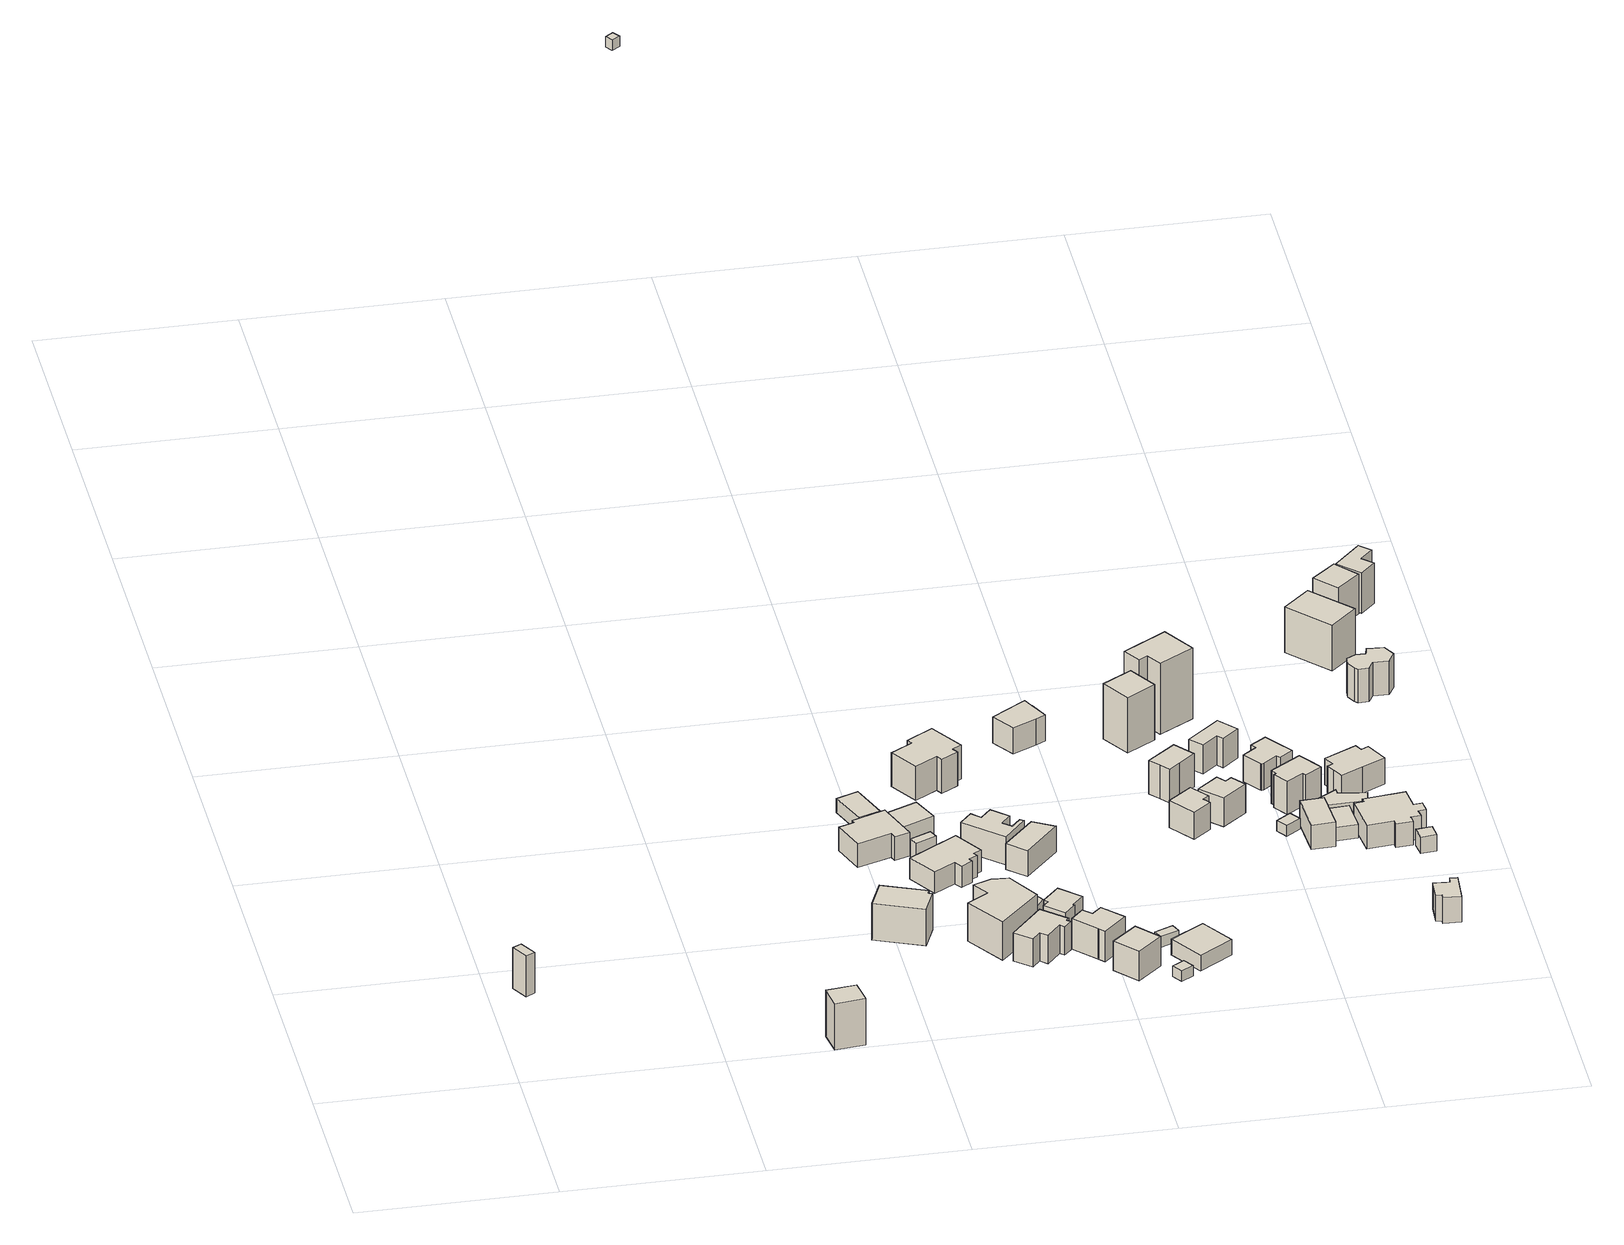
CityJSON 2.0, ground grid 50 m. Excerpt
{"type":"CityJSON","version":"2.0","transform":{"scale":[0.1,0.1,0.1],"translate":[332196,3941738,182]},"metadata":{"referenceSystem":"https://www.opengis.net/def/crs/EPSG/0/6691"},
"CityObjects":{
"building1":{"type":"Building","attributes":{"usage":"411","measuredHeight":11.8,"storeysAboveGround":1,"BuildingIDAttribute.prefecture":"14","BuildingIDAttribute.city":"14151","BuildingDetailAttribute.totalFloorArea":30.56,"BuildingDetailAttribute.buildingFootprintArea":30.56,"BuildingDetailAttribute.buildingStructureType":"601","BuildingDetailAttribute.buildingStructureOrgType":"1","BuildingDetailAttribute.orgUsage":"10","BuildingDetailAttribute.surveyYear":2015,"BuildingLandSlideRiskAttribute.description":"1","BuildingLandSlideRiskAttribute.areaType":"1"},"geometry":[{"type":"Solid","lod":"1","boundaries":[[[[0,1,2,3]],[[2,4,5,3]],[[1,6,4,2]],[[0,7,6,1]],[[3,5,7,0]],[[4,6,7,5]]]]}]},
"building2":{"type":"Building","attributes":{"usage":"411","measuredHeight":14.2,"storeysAboveGround":2,"BuildingIDAttribute.prefecture":"14","BuildingIDAttribute.city":"14151","BuildingDetailAttribute.totalFloorArea":82.59,"BuildingDetailAttribute.buildingFootprintArea":41.3,"BuildingDetailAttribute.buildingStructureType":"601","BuildingDetailAttribute.buildingStructureOrgType":"1","BuildingDetailAttribute.orgUsage":"10","BuildingDetailAttribute.surveyYear":2015,"BuildingLandSlideRiskAttribute.description":"1","BuildingLandSlideRiskAttribute.areaType":"1"},"geometry":[{"type":"Solid","lod":"1","boundaries":[[[[8,9,10,11]],[[10,12,13,11]],[[9,14,12,10]],[[8,15,14,9]],[[11,13,15,8]],[[12,14,15,13]]]]}]},
"building3":{"type":"Building","attributes":{"usage":"411","measuredHeight":12.7,"storeysAboveGround":2,"BuildingIDAttribute.prefecture":"14","BuildingIDAttribute.city":"14151","BuildingDetailAttribute.totalFloorArea":147.66,"BuildingDetailAttribute.buildingFootprintArea":73.83,"BuildingDetailAttribute.buildingStructureType":"601","BuildingDetailAttribute.buildingStructureOrgType":"1","BuildingDetailAttribute.orgUsage":"10","BuildingDetailAttribute.surveyYear":2015,"BuildingLandSlideRiskAttribute.description":"1","BuildingLandSlideRiskAttribute.areaType":"1"},"geometry":[{"type":"Solid","lod":"1","boundaries":[[[[16,17,18,19,20,21]],[[20,22,23,21]],[[19,24,22,20]],[[18,25,24,19]],[[17,26,25,18]],[[16,27,26,17]],[[21,23,27,16]],[[22,24,25,26,27,23]]]]}]},
"building4":{"type":"Building","attributes":{"usage":"411","measuredHeight":9.8,"storeysAboveGround":1,"BuildingIDAttribute.prefecture":"14","BuildingIDAttribute.city":"14151","BuildingDetailAttribute.totalFloorArea":122.61,"BuildingDetailAttribute.buildingFootprintArea":122.61,"BuildingDetailAttribute.buildingStructureType":"601","BuildingDetailAttribute.buildingStructureOrgType":"1","BuildingDetailAttribute.orgUsage":"10","BuildingDetailAttribute.surveyYear":2015,"BuildingLandSlideRiskAttribute.description":"1","BuildingLandSlideRiskAttribute.areaType":"1"},"geometry":[{"type":"Solid","lod":"1","boundaries":[[[[28,29,30,31,32,33,34,35]],[[34,36,37,35]],[[33,38,36,34]],[[32,39,38,33]],[[31,40,39,32]],[[30,41,40,31]],[[29,42,41,30]],[[28,43,42,29]],[[35,37,43,28]],[[36,38,39,40,41,42,43,37]]]]}]},
"building5":{"type":"Building","attributes":{"usage":"411","measuredHeight":5.4,"storeysAboveGround":1,"BuildingIDAttribute.prefecture":"14","BuildingIDAttribute.city":"14151","BuildingDetailAttribute.totalFloorArea":51.11,"BuildingDetailAttribute.buildingFootprintArea":51.11,"BuildingDetailAttribute.buildingStructureType":"601","BuildingDetailAttribute.buildingStructureOrgType":"1","BuildingDetailAttribute.orgUsage":"10","BuildingDetailAttribute.surveyYear":2015,"BuildingLandSlideRiskAttribute.description":"1","BuildingLandSlideRiskAttribute.areaType":"1"},"geometry":[{"type":"Solid","lod":"1","boundaries":[[[[44,45,46,47]],[[46,48,49,47]],[[45,50,48,46]],[[44,51,50,45]],[[47,49,51,44]],[[48,50,51,49]]]]}]},
"building6":{"type":"Building","attributes":{"usage":"411","measuredHeight":5.5,"storeysAboveGround":1,"BuildingIDAttribute.prefecture":"14","BuildingIDAttribute.city":"14151","BuildingDetailAttribute.totalFloorArea":13.29,"BuildingDetailAttribute.buildingFootprintArea":13.29,"BuildingDetailAttribute.buildingStructureType":"601","BuildingDetailAttribute.buildingStructureOrgType":"1","BuildingDetailAttribute.orgUsage":"10","BuildingDetailAttribute.surveyYear":2015,"BuildingLandSlideRiskAttribute.description":"1","BuildingLandSlideRiskAttribute.areaType":"1"},"geometry":[{"type":"Solid","lod":"1","boundaries":[[[[52,53,54,55]],[[54,56,57,55]],[[53,58,56,54]],[[52,59,58,53]],[[55,57,59,52]],[[56,58,59,57]]]]}]},
"building7":{"type":"Building","attributes":{"usage":"411","measuredHeight":6.4,"storeysAboveGround":1,"BuildingIDAttribute.prefecture":"14","BuildingIDAttribute.city":"14151","BuildingDetailAttribute.totalFloorArea":65.29,"BuildingDetailAttribute.buildingFootprintArea":65.29,"BuildingDetailAttribute.buildingStructureType":"610","BuildingDetailAttribute.buildingStructureOrgType":"2","BuildingDetailAttribute.orgUsage":"10","BuildingDetailAttribute.surveyYear":2015,"BuildingLandSlideRiskAttribute.description":"1","BuildingLandSlideRiskAttribute.areaType":"1"},"geometry":[{"type":"Solid","lod":"1","boundaries":[[[[60,61,62,63]],[[62,64,65,63]],[[61,66,64,62]],[[60,67,66,61]],[[63,65,67,60]],[[64,66,67,65]]]]}]},
"building8":{"type":"Building","attributes":{"usage":"411","measuredHeight":7.2,"storeysAboveGround":1,"BuildingIDAttribute.prefecture":"14","BuildingIDAttribute.city":"14151","BuildingDetailAttribute.totalFloorArea":105.73,"BuildingDetailAttribute.buildingFootprintArea":105.73,"BuildingDetailAttribute.buildingStructureType":"601","BuildingDetailAttribute.buildingStructureOrgType":"1","BuildingDetailAttribute.orgUsage":"10","BuildingDetailAttribute.surveyYear":2015,"BuildingLandSlideRiskAttribute.description":"1","BuildingLandSlideRiskAttribute.areaType":"1"},"geometry":[{"type":"Solid","lod":"1","boundaries":[[[[68,69,70,71,72,73,74,75,76,77]],[[76,78,79,77]],[[75,80,78,76]],[[74,81,80,75]],[[73,82,81,74]],[[72,83,82,73]],[[71,84,83,72]],[[70,85,84,71]],[[69,86,85,70]],[[68,87,86,69]],[[77,79,87,68]],[[78,80,81,82,83,84,85,86,87,79]]]]}]},
"building9":{"type":"Building","attributes":{"usage":"413","measuredHeight":13.6,"storeysAboveGround":3,"BuildingIDAttribute.prefecture":"14","BuildingIDAttribute.city":"14151","BuildingDetailAttribute.totalFloorArea":365.56,"BuildingDetailAttribute.buildingFootprintArea":121.85,"BuildingDetailAttribute.buildingStructureType":"601","BuildingDetailAttribute.buildingStructureOrgType":"1","BuildingDetailAttribute.orgUsage":"30","BuildingDetailAttribute.surveyYear":2015,"BuildingLandSlideRiskAttribute.description":"1","BuildingLandSlideRiskAttribute.areaType":"1"},"geometry":[{"type":"Solid","lod":"1","boundaries":[[[[88,89,90,91,92,93,94,95]],[[94,96,97,95]],[[93,98,96,94]],[[92,99,98,93]],[[91,100,99,92]],[[90,101,100,91]],[[89,102,101,90]],[[88,103,102,89]],[[95,97,103,88]],[[96,98,99,100,101,102,103,97]]]]}]},
"building10":{"type":"Building","attributes":{"usage":"411","measuredHeight":9.1,"storeysAboveGround":2,"BuildingIDAttribute.prefecture":"14","BuildingIDAttribute.city":"14151","BuildingDetailAttribute.totalFloorArea":174.83,"BuildingDetailAttribute.buildingFootprintArea":87.42,"BuildingDetailAttribute.buildingStructureType":"601","BuildingDetailAttribute.buildingStructureOrgType":"1","BuildingDetailAttribute.orgUsage":"10","BuildingDetailAttribute.surveyYear":2015,"BuildingLandSlideRiskAttribute.description":"1","BuildingLandSlideRiskAttribute.areaType":"1"},"geometry":[{"type":"Solid","lod":"1","boundaries":[[[[104,105,106,107,108,109,110,111,112,113]],[[112,114,115,113]],[[111,116,114,112]],[[110,117,116,111]],[[109,118,117,110]],[[108,119,118,109]],[[107,120,119,108]],[[106,121,120,107]],[[105,122,121,106]],[[104,123,122,105]],[[113,115,123,104]],[[114,116,117,118,119,120,121,122,123,115]]]]}]},
"building11":{"type":"Building","attributes":{"measuredHeight":8.8,"BuildingIDAttribute.prefecture":"14","BuildingIDAttribute.city":"14151","BuildingDetailAttribute.surveyYear":2015,"BuildingLandSlideRiskAttribute.description":"1","BuildingLandSlideRiskAttribute.areaType":"1"},"geometry":[{"type":"Solid","lod":"1","boundaries":[[[[124,125,126,127]],[[126,128,129,127]],[[125,130,128,126]],[[124,131,130,125]],[[127,129,131,124]],[[128,130,131,129]]]]}]},
"building12":{"type":"Building","attributes":{"usage":"411","measuredHeight":11.3,"storeysAboveGround":2,"BuildingIDAttribute.prefecture":"14","BuildingIDAttribute.city":"14151","BuildingDetailAttribute.totalFloorArea":240.16,"BuildingDetailAttribute.buildingFootprintArea":120.08,"BuildingDetailAttribute.buildingStructureType":"601","BuildingDetailAttribute.buildingStructureOrgType":"1","BuildingDetailAttribute.orgUsage":"10","BuildingDetailAttribute.surveyYear":2015,"BuildingLandSlideRiskAttribute.description":"1","BuildingLandSlideRiskAttribute.areaType":"1"},"geometry":[{"type":"Solid","lod":"1","boundaries":[[[[132,133,134,135,136,137,138,139,140,141,142,143]],[[142,144,145,143]],[[141,146,144,142]],[[140,147,146,141]],[[139,148,147,140]],[[138,149,148,139]],[[137,150,149,138]],[[136,151,150,137]],[[135,152,151,136]],[[134,153,152,135]],[[133,154,153,134]],[[132,155,154,133]],[[143,145,155,132]],[[144,146,147,148,149,150,151,152,153,154,155,145]]]]}]},
"building13":{"type":"Building","attributes":{"usage":"411","measuredHeight":9.9,"storeysAboveGround":1,"BuildingIDAttribute.prefecture":"14","BuildingIDAttribute.city":"14151","BuildingDetailAttribute.totalFloorArea":70.68,"BuildingDetailAttribute.buildingFootprintArea":70.68,"BuildingDetailAttribute.buildingStructureType":"601","BuildingDetailAttribute.buildingStructureOrgType":"1","BuildingDetailAttribute.orgUsage":"10","BuildingDetailAttribute.surveyYear":2015,"BuildingLandSlideRiskAttribute.description":"1","BuildingLandSlideRiskAttribute.areaType":"1"},"geometry":[{"type":"Solid","lod":"1","boundaries":[[[[156,157,158,159,160,161,162,163,164,165]],[[164,166,167,165]],[[163,168,166,164]],[[162,169,168,163]],[[161,170,169,162]],[[160,171,170,161]],[[159,172,171,160]],[[158,173,172,159]],[[157,174,173,158]],[[156,175,174,157]],[[165,167,175,156]],[[166,168,169,170,171,172,173,174,175,167]]]]}]},
"building14":{"type":"Building","attributes":{"usage":"413","measuredHeight":8.4,"storeysAboveGround":2,"BuildingIDAttribute.prefecture":"14","BuildingIDAttribute.city":"14151","BuildingDetailAttribute.totalFloorArea":94.3,"BuildingDetailAttribute.buildingFootprintArea":47.15,"BuildingDetailAttribute.buildingStructureType":"601","BuildingDetailAttribute.buildingStructureOrgType":"1","BuildingDetailAttribute.orgUsage":"30","BuildingDetailAttribute.surveyYear":2015,"BuildingLandSlideRiskAttribute.description":"1","BuildingLandSlideRiskAttribute.areaType":"1"},"geometry":[{"type":"Solid","lod":"1","boundaries":[[[[176,177,178,179,180,181,182,183]],[[182,184,185,183]],[[181,186,184,182]],[[180,187,186,181]],[[179,188,187,180]],[[178,189,188,179]],[[177,190,189,178]],[[176,191,190,177]],[[183,185,191,176]],[[184,186,187,188,189,190,191,185]]]]}]},
"building15":{"type":"Building","attributes":{"usage":"411","measuredHeight":9.5,"storeysAboveGround":2,"BuildingIDAttribute.prefecture":"14","BuildingIDAttribute.city":"14151","BuildingDetailAttribute.totalFloorArea":96.53,"BuildingDetailAttribute.buildingFootprintArea":48.27,"BuildingDetailAttribute.buildingStructureType":"601","BuildingDetailAttribute.buildingStructureOrgType":"1","BuildingDetailAttribute.orgUsage":"10","BuildingDetailAttribute.surveyYear":2015,"BuildingLandSlideRiskAttribute.description":"1","BuildingLandSlideRiskAttribute.areaType":"1"},"geometry":[{"type":"Solid","lod":"1","boundaries":[[[[192,193,194,195,196,197,198,199,200]],[[199,201,202,200]],[[198,203,201,199]],[[197,204,203,198]],[[196,205,204,197]],[[195,206,205,196]],[[194,207,206,195]],[[193,208,207,194]],[[192,209,208,193]],[[200,202,209,192]],[[201,203,204,205,206,207,208,209,202]]]]}]},
"building16":{"type":"Building","attributes":{"usage":"411","measuredHeight":8.2,"storeysAboveGround":1,"BuildingIDAttribute.prefecture":"14","BuildingIDAttribute.city":"14151","BuildingDetailAttribute.totalFloorArea":68.7,"BuildingDetailAttribute.buildingFootprintArea":68.7,"BuildingDetailAttribute.buildingStructureType":"601","BuildingDetailAttribute.buildingStructureOrgType":"1","BuildingDetailAttribute.orgUsage":"10","BuildingDetailAttribute.surveyYear":2015,"BuildingLandSlideRiskAttribute.description":"1","BuildingLandSlideRiskAttribute.areaType":"1"},"geometry":[{"type":"Solid","lod":"1","boundaries":[[[[210,211,212,213]],[[212,214,215,213]],[[211,216,214,212]],[[210,217,216,211]],[[213,215,217,210]],[[214,216,217,215]]]]}]},
"building17":{"type":"Building","attributes":{"usage":"411","measuredHeight":9,"storeysAboveGround":2,"BuildingIDAttribute.prefecture":"14","BuildingIDAttribute.city":"14151","BuildingDetailAttribute.totalFloorArea":108.7,"BuildingDetailAttribute.buildingFootprintArea":54.35,"BuildingDetailAttribute.buildingStructureType":"601","BuildingDetailAttribute.buildingStructureOrgType":"1","BuildingDetailAttribute.orgUsage":"10","BuildingDetailAttribute.surveyYear":2015,"BuildingLandSlideRiskAttribute.description":"1","BuildingLandSlideRiskAttribute.areaType":"1"},"geometry":[{"type":"Solid","lod":"1","boundaries":[[[[218,219,220,221]],[[220,222,223,221]],[[219,224,222,220]],[[218,225,224,219]],[[221,223,225,218]],[[222,224,225,223]]]]}]},
"building18":{"type":"Building","attributes":{"usage":"411","storeysAboveGround":1,"BuildingIDAttribute.prefecture":"14","BuildingIDAttribute.city":"14151","BuildingDetailAttribute.totalFloorArea":16.4,"BuildingDetailAttribute.buildingFootprintArea":16.4,"BuildingDetailAttribute.buildingStructureType":"610","BuildingDetailAttribute.buildingStructureOrgType":"2","BuildingDetailAttribute.orgUsage":"10","BuildingDetailAttribute.surveyYear":2015,"BuildingLandSlideRiskAttribute.description":"1","BuildingLandSlideRiskAttribute.areaType":"1"},"geometry":[{"type":"Solid","lod":"1","boundaries":[[[[226,227,228,229]],[[228,230,231,229]],[[227,232,230,228]],[[226,233,232,227]],[[229,231,233,226]],[[230,232,233,231]]]]}]},
"building19":{"type":"Building","attributes":{"BuildingIDAttribute.prefecture":"14","BuildingIDAttribute.city":"14151","BuildingDetailAttribute.surveyYear":2015,"BuildingLandSlideRiskAttribute.description":"1","BuildingLandSlideRiskAttribute.areaType":"1"},"geometry":[{"type":"Solid","lod":"1","boundaries":[[[[234,235,236,237]],[[236,238,239,237]],[[235,240,238,236]],[[234,241,240,235]],[[237,239,241,234]],[[238,240,241,239]]]]}]},
"building20":{"type":"Building","attributes":{"usage":"411","measuredHeight":8.4,"storeysAboveGround":1,"BuildingIDAttribute.prefecture":"14","BuildingIDAttribute.city":"14151","BuildingDetailAttribute.totalFloorArea":69.09,"BuildingDetailAttribute.buildingFootprintArea":69.09,"BuildingDetailAttribute.buildingStructureType":"601","BuildingDetailAttribute.buildingStructureOrgType":"1","BuildingDetailAttribute.orgUsage":"10","BuildingDetailAttribute.surveyYear":2015,"BuildingLandSlideRiskAttribute.description":"1","BuildingLandSlideRiskAttribute.areaType":"1"},"geometry":[{"type":"Solid","lod":"1","boundaries":[[[[242,243,244,245,246,247,248]],[[247,249,250,248]],[[246,251,249,247]],[[245,252,251,246]],[[244,253,252,245]],[[243,254,253,244]],[[242,255,254,243]],[[248,250,255,242]],[[249,251,252,253,254,255,250]]]]}]},
"building21":{"type":"Building","attributes":{"usage":"403","measuredHeight":5.1,"storeysAboveGround":1,"BuildingIDAttribute.prefecture":"14","BuildingIDAttribute.city":"14151","BuildingDetailAttribute.totalFloorArea":93.55,"BuildingDetailAttribute.buildingFootprintArea":93.55,"BuildingDetailAttribute.buildingStructureType":"601","BuildingDetailAttribute.buildingStructureOrgType":"1","BuildingDetailAttribute.orgUsage":"80","BuildingDetailAttribute.surveyYear":2015,"BuildingLandSlideRiskAttribute.description":"1","BuildingLandSlideRiskAttribute.areaType":"1"},"geometry":[{"type":"Solid","lod":"1","boundaries":[[[[256,257,258,259]],[[258,260,261,259]],[[257,262,260,258]],[[256,263,262,257]],[[259,261,263,256]],[[260,262,263,261]]]]}]},
"building22":{"type":"Building","attributes":{"BuildingIDAttribute.prefecture":"14","BuildingIDAttribute.city":"14151","BuildingDetailAttribute.surveyYear":2015,"BuildingLandSlideRiskAttribute.description":"1","BuildingLandSlideRiskAttribute.areaType":"1"},"geometry":[{"type":"Solid","lod":"1","boundaries":[[[[264,265,266,267]],[[266,268,269,267]],[[265,270,268,266]],[[264,271,270,265]],[[267,269,271,264]],[[268,270,271,269]]]]}]},
"building23":{"type":"Building","attributes":{"usage":"411","measuredHeight":8.5,"storeysAboveGround":2,"BuildingIDAttribute.prefecture":"14","BuildingIDAttribute.city":"14151","BuildingDetailAttribute.totalFloorArea":96.73,"BuildingDetailAttribute.buildingFootprintArea":48.37,"BuildingDetailAttribute.buildingStructureType":"601","BuildingDetailAttribute.buildingStructureOrgType":"1","BuildingDetailAttribute.orgUsage":"10","BuildingDetailAttribute.surveyYear":2015,"BuildingLandSlideRiskAttribute.description":"1","BuildingLandSlideRiskAttribute.areaType":"1"},"geometry":[{"type":"Solid","lod":"1","boundaries":[[[[272,273,274,275,276,277]],[[276,278,279,277]],[[275,280,278,276]],[[274,281,280,275]],[[273,282,281,274]],[[272,283,282,273]],[[277,279,283,272]],[[278,280,281,282,283,279]]]]}]},
"building24":{"type":"Building","attributes":{"usage":"411","measuredHeight":16.9,"storeysAboveGround":2,"BuildingIDAttribute.prefecture":"14","BuildingIDAttribute.city":"14151","BuildingDetailAttribute.totalFloorArea":124.22,"BuildingDetailAttribute.buildingFootprintArea":62.11,"BuildingDetailAttribute.buildingStructureType":"601","BuildingDetailAttribute.buildingStructureOrgType":"1","BuildingDetailAttribute.orgUsage":"10","BuildingDetailAttribute.surveyYear":2015,"BuildingLandSlideRiskAttribute.description":"1","BuildingLandSlideRiskAttribute.areaType":"1"},"geometry":[{"type":"Solid","lod":"1","boundaries":[[[[284,285,286,287]],[[286,288,289,287]],[[285,290,288,286]],[[284,291,290,285]],[[287,289,291,284]],[[288,290,291,289]]]]}]},
"building25":{"type":"Building","attributes":{"usage":"411","measuredHeight":10.1,"storeysAboveGround":2,"BuildingIDAttribute.prefecture":"14","BuildingIDAttribute.city":"14151","BuildingDetailAttribute.totalFloorArea":96.91,"BuildingDetailAttribute.buildingFootprintArea":48.45,"BuildingDetailAttribute.buildingStructureType":"601","BuildingDetailAttribute.buildingStructureOrgType":"1","BuildingDetailAttribute.orgUsage":"10","BuildingDetailAttribute.surveyYear":2015,"BuildingLandSlideRiskAttribute.description":"1","BuildingLandSlideRiskAttribute.areaType":"1"},"geometry":[{"type":"Solid","lod":"1","boundaries":[[[[292,293,294,295,296,297]],[[296,298,299,297]],[[295,300,298,296]],[[294,301,300,295]],[[293,302,301,294]],[[292,303,302,293]],[[297,299,303,292]],[[298,300,301,302,303,299]]]]}]},
"building26":{"type":"Building","attributes":{"usage":"411","measuredHeight":9,"storeysAboveGround":2,"BuildingIDAttribute.prefecture":"14","BuildingIDAttribute.city":"14151","BuildingDetailAttribute.totalFloorArea":92.21,"BuildingDetailAttribute.buildingFootprintArea":46.1,"BuildingDetailAttribute.buildingStructureType":"601","BuildingDetailAttribute.buildingStructureOrgType":"1","BuildingDetailAttribute.orgUsage":"10","BuildingDetailAttribute.surveyYear":2015,"BuildingLandSlideRiskAttribute.description":"1","BuildingLandSlideRiskAttribute.areaType":"1"},"geometry":[{"type":"Solid","lod":"1","boundaries":[[[[304,305,306,307,308,309]],[[308,310,311,309]],[[307,312,310,308]],[[306,313,312,307]],[[305,314,313,306]],[[304,315,314,305]],[[309,311,315,304]],[[310,312,313,314,315,311]]]]}]},
"building27":{"type":"Building","attributes":{"usage":"412","measuredHeight":21,"storeysAboveGround":3,"BuildingIDAttribute.prefecture":"14","BuildingIDAttribute.city":"14151","BuildingDetailAttribute.totalFloorArea":233.43,"BuildingDetailAttribute.buildingFootprintArea":77.81,"BuildingDetailAttribute.buildingStructureType":"610","BuildingDetailAttribute.buildingStructureOrgType":"2","BuildingDetailAttribute.orgUsage":"20","BuildingDetailAttribute.surveyYear":2015,"BuildingLandSlideRiskAttribute.description":"1","BuildingLandSlideRiskAttribute.areaType":"1"},"geometry":[{"type":"Solid","lod":"1","boundaries":[[[[316,317,318,319,320,321]],[[320,322,323,321]],[[319,324,322,320]],[[318,325,324,319]],[[317,326,325,318]],[[316,327,326,317]],[[321,323,327,316]],[[322,324,325,326,327,323]]]]}]},
"building28":{"type":"Building","attributes":{"usage":"411","measuredHeight":10.4,"storeysAboveGround":2,"BuildingIDAttribute.prefecture":"14","BuildingIDAttribute.city":"14151","BuildingDetailAttribute.totalFloorArea":94.02,"BuildingDetailAttribute.buildingFootprintArea":47.01,"BuildingDetailAttribute.buildingStructureType":"601","BuildingDetailAttribute.buildingStructureOrgType":"1","BuildingDetailAttribute.orgUsage":"10","BuildingDetailAttribute.surveyYear":2015,"BuildingLandSlideRiskAttribute.description":"1","BuildingLandSlideRiskAttribute.areaType":"1"},"geometry":[{"type":"Solid","lod":"1","boundaries":[[[[328,329,330,331,332,333]],[[332,334,335,333]],[[331,336,334,332]],[[330,337,336,331]],[[329,338,337,330]],[[328,339,338,329]],[[333,335,339,328]],[[334,336,337,338,339,335]]]]}]},
"building29":{"type":"Building","attributes":{"usage":"411","storeysAboveGround":1,"BuildingIDAttribute.prefecture":"14","BuildingIDAttribute.city":"14151","BuildingDetailAttribute.totalFloorArea":13.7,"BuildingDetailAttribute.buildingFootprintArea":13.7,"BuildingDetailAttribute.buildingStructureType":"601","BuildingDetailAttribute.buildingStructureOrgType":"1","BuildingDetailAttribute.orgUsage":"10","BuildingDetailAttribute.surveyYear":2015,"BuildingLandSlideRiskAttribute.description":"1","BuildingLandSlideRiskAttribute.areaType":"1"},"geometry":[{"type":"Solid","lod":"1","boundaries":[[[[340,341,342,343]],[[342,344,345,343]],[[341,346,344,342]],[[340,347,346,341]],[[343,345,347,340]],[[344,346,347,345]]]]}]},
"building30":{"type":"Building","attributes":{"usage":"411","measuredHeight":8.2,"storeysAboveGround":2,"BuildingIDAttribute.prefecture":"14","BuildingIDAttribute.city":"14151","BuildingDetailAttribute.totalFloorArea":117.01,"BuildingDetailAttribute.buildingFootprintArea":58.51,"BuildingDetailAttribute.buildingStructureType":"601","BuildingDetailAttribute.buildingStructureOrgType":"1","BuildingDetailAttribute.orgUsage":"10","BuildingDetailAttribute.surveyYear":2015,"BuildingLandSlideRiskAttribute.description":"1","BuildingLandSlideRiskAttribute.areaType":"1"},"geometry":[{"type":"Solid","lod":"1","boundaries":[[[[348,349,350,351,352,353,354,355,356,357]],[[356,358,359,357]],[[355,360,358,356]],[[354,361,360,355]],[[353,362,361,354]],[[352,363,362,353]],[[351,364,363,352]],[[350,365,364,351]],[[349,366,365,350]],[[348,367,366,349]],[[357,359,367,348]],[[358,360,361,362,363,364,365,366,367,359]]]]}]},
"building31":{"type":"Building","attributes":{"usage":"411","measuredHeight":7.5,"storeysAboveGround":2,"BuildingIDAttribute.prefecture":"14","BuildingIDAttribute.city":"14151","BuildingDetailAttribute.totalFloorArea":113.59,"BuildingDetailAttribute.buildingFootprintArea":56.79,"BuildingDetailAttribute.buildingStructureType":"601","BuildingDetailAttribute.buildingStructureOrgType":"1","BuildingDetailAttribute.orgUsage":"10","BuildingDetailAttribute.surveyYear":2015,"BuildingLandSlideRiskAttribute.description":"1","BuildingLandSlideRiskAttribute.areaType":"1"},"geometry":[{"type":"Solid","lod":"1","boundaries":[[[[368,369,370,371]],[[370,372,373,371]],[[369,374,372,370]],[[368,375,374,369]],[[371,373,375,368]],[[372,374,375,373]]]]}]},
"building32":{"type":"Building","attributes":{"usage":"411","measuredHeight":10.3,"storeysAboveGround":2,"BuildingIDAttribute.prefecture":"14","BuildingIDAttribute.city":"14151","BuildingDetailAttribute.totalFloorArea":113.39,"BuildingDetailAttribute.buildingFootprintArea":56.7,"BuildingDetailAttribute.buildingStructureType":"601","BuildingDetailAttribute.buildingStructureOrgType":"1","BuildingDetailAttribute.orgUsage":"10","BuildingDetailAttribute.surveyYear":2015,"BuildingLandSlideRiskAttribute.description":"1","BuildingLandSlideRiskAttribute.areaType":"1"},"geometry":[{"type":"Solid","lod":"1","boundaries":[[[[376,377,378,379,380,381,382,383,384,385]],[[384,386,387,385]],[[383,388,386,384]],[[382,389,388,383]],[[381,390,389,382]],[[380,391,390,381]],[[379,392,391,380]],[[378,393,392,379]],[[377,394,393,378]],[[376,395,394,377]],[[385,387,395,376]],[[386,388,389,390,391,392,393,394,395,387]]]]}]},
"building33":{"type":"Building","attributes":{"measuredHeight":5.3,"BuildingIDAttribute.prefecture":"14","BuildingIDAttribute.city":"14151","BuildingDetailAttribute.surveyYear":2015,"BuildingLandSlideRiskAttribute.description":"1","BuildingLandSlideRiskAttribute.areaType":"1"},"geometry":[{"type":"Solid","lod":"1","boundaries":[[[[396,397,398,399]],[[398,400,401,399]],[[397,402,400,398]],[[396,403,402,397]],[[399,401,403,396]],[[400,402,403,401]]]]}]},
"building34":{"type":"Building","attributes":{"BuildingIDAttribute.prefecture":"14","BuildingIDAttribute.city":"14151","BuildingDetailAttribute.surveyYear":2015,"BuildingLandSlideRiskAttribute.description":"1","BuildingLandSlideRiskAttribute.areaType":"1"},"geometry":[{"type":"Solid","lod":"1","boundaries":[[[[404,405,406,407,408,409]],[[408,410,411,409]],[[407,412,410,408]],[[406,413,412,407]],[[405,414,413,406]],[[404,415,414,405]],[[409,411,415,404]],[[410,412,413,414,415,411]]]]}]},
"building35":{"type":"Building","attributes":{"usage":"411","measuredHeight":7.8,"storeysAboveGround":2,"BuildingIDAttribute.prefecture":"14","BuildingIDAttribute.city":"14151","BuildingDetailAttribute.totalFloorArea":70.85,"BuildingDetailAttribute.buildingFootprintArea":35.43,"BuildingDetailAttribute.buildingStructureType":"601","BuildingDetailAttribute.buildingStructureOrgType":"1","BuildingDetailAttribute.orgUsage":"10","BuildingDetailAttribute.surveyYear":2015,"BuildingLandSlideRiskAttribute.description":"1","BuildingLandSlideRiskAttribute.areaType":"1"},"geometry":[{"type":"Solid","lod":"1","boundaries":[[[[416,417,418,419,420,421,422,423]],[[422,424,425,423]],[[421,426,424,422]],[[420,427,426,421]],[[419,428,427,420]],[[418,429,428,419]],[[417,430,429,418]],[[416,431,430,417]],[[423,425,431,416]],[[424,426,427,428,429,430,431,425]]]]}]},
"building36":{"type":"Building","attributes":{"usage":"411","measuredHeight":9.3,"storeysAboveGround":2,"BuildingIDAttribute.prefecture":"14","BuildingIDAttribute.city":"14151","BuildingDetailAttribute.totalFloorArea":276.59,"BuildingDetailAttribute.buildingFootprintArea":138.29,"BuildingDetailAttribute.buildingStructureType":"601","BuildingDetailAttribute.buildingStructureOrgType":"1","BuildingDetailAttribute.orgUsage":"10","BuildingDetailAttribute.surveyYear":2015,"BuildingLandSlideRiskAttribute.description":"1","BuildingLandSlideRiskAttribute.areaType":"1"},"geometry":[{"type":"Solid","lod":"1","boundaries":[[[[432,433,434,435,436,437,438,439,440,441,442,443,444,445]],[[444,446,447,445]],[[443,448,446,444]],[[442,449,448,443]],[[441,450,449,442]],[[440,451,450,441]],[[439,452,451,440]],[[438,453,452,439]],[[437,454,453,438]],[[436,455,454,437]],[[435,456,455,436]],[[434,457,456,435]],[[433,458,457,434]],[[432,459,458,433]],[[445,447,459,432]],[[446,448,449,450,451,452,453,454,455,456,457,458,459,447]]]]}]},
"building37":{"type":"Building","attributes":{"usage":"411","measuredHeight":8.3,"storeysAboveGround":2,"BuildingIDAttribute.prefecture":"14","BuildingIDAttribute.city":"14151","BuildingDetailAttribute.totalFloorArea":167.09,"BuildingDetailAttribute.buildingFootprintArea":83.54,"BuildingDetailAttribute.buildingStructureType":"601","BuildingDetailAttribute.buildingStructureOrgType":"1","BuildingDetailAttribute.orgUsage":"10","BuildingDetailAttribute.surveyYear":2015,"BuildingLandSlideRiskAttribute.description":"1","BuildingLandSlideRiskAttribute.areaType":"1"},"geometry":[{"type":"Solid","lod":"1","boundaries":[[[[460,461,462,463,464,465,466,467,468,469]],[[468,470,471,469]],[[467,472,470,468]],[[466,473,472,467]],[[465,474,473,466]],[[464,475,474,465]],[[463,476,475,464]],[[462,477,476,463]],[[461,478,477,462]],[[460,479,478,461]],[[469,471,479,460]],[[470,472,473,474,475,476,477,478,479,471]]]]}]},
"building38":{"type":"Building","attributes":{"measuredHeight":5,"BuildingIDAttribute.prefecture":"14","BuildingIDAttribute.city":"14151","BuildingDetailAttribute.surveyYear":2015,"BuildingLandSlideRiskAttribute.description":"1","BuildingLandSlideRiskAttribute.areaType":"1"},"geometry":[{"type":"Solid","lod":"1","boundaries":[[[[480,481,482,483]],[[482,484,485,483]],[[481,486,484,482]],[[480,487,486,481]],[[483,485,487,480]],[[484,486,487,485]]]]}]},
"building39":{"type":"Building","attributes":{"usage":"411","measuredHeight":14.3,"storeysAboveGround":2,"BuildingIDAttribute.prefecture":"14","BuildingIDAttribute.city":"14151","BuildingDetailAttribute.totalFloorArea":102.56,"BuildingDetailAttribute.buildingFootprintArea":51.28,"BuildingDetailAttribute.buildingStructureType":"601","BuildingDetailAttribute.buildingStructureOrgType":"1","BuildingDetailAttribute.orgUsage":"10","BuildingDetailAttribute.surveyYear":2015},"geometry":[{"type":"Solid","lod":"1","boundaries":[[[[488,489,490,491]],[[490,492,493,491]],[[489,494,492,490]],[[488,495,494,489]],[[491,493,495,488]],[[492,494,495,493]]]]}]},
"building40":{"type":"Building","attributes":{"usage":"411","measuredHeight":10.2,"storeysAboveGround":2,"BuildingIDAttribute.prefecture":"14","BuildingIDAttribute.city":"14151","BuildingDetailAttribute.totalFloorArea":108.05,"BuildingDetailAttribute.buildingFootprintArea":54.03,"BuildingDetailAttribute.buildingStructureType":"601","BuildingDetailAttribute.buildingStructureOrgType":"1","BuildingDetailAttribute.orgUsage":"10","BuildingDetailAttribute.surveyYear":2015},"geometry":[{"type":"Solid","lod":"1","boundaries":[[[[496,497,498,499,500,501,502,503,504,505,506,507]],[[506,508,509,507]],[[505,510,508,506]],[[504,511,510,505]],[[503,512,511,504]],[[502,513,512,503]],[[501,514,513,502]],[[500,515,514,501]],[[499,516,515,500]],[[498,517,516,499]],[[497,518,517,498]],[[496,519,518,497]],[[507,509,519,496]],[[508,510,511,512,513,514,515,516,517,518,519,509]]]]}]},
"building41":{"type":"Building","attributes":{"usage":"411","measuredHeight":12.5,"storeysAboveGround":2,"BuildingIDAttribute.prefecture":"14","BuildingIDAttribute.city":"14151","BuildingDetailAttribute.totalFloorArea":100.85,"BuildingDetailAttribute.buildingFootprintArea":50.42,"BuildingDetailAttribute.buildingStructureType":"601","BuildingDetailAttribute.buildingStructureOrgType":"1","BuildingDetailAttribute.orgUsage":"10","BuildingDetailAttribute.surveyYear":2015,"BuildingLandSlideRiskAttribute.description":"1","BuildingLandSlideRiskAttribute.areaType":"1"},"geometry":[{"type":"Solid","lod":"1","boundaries":[[[[520,521,522,523]],[[522,524,525,523]],[[521,526,524,522]],[[520,527,526,521]],[[523,525,527,520]],[[524,526,527,525]]]]}]},
"building42":{"type":"Building","attributes":{"usage":"411","measuredHeight":12.2,"storeysAboveGround":2,"BuildingIDAttribute.prefecture":"14","BuildingIDAttribute.city":"14151","BuildingDetailAttribute.totalFloorArea":95.18,"BuildingDetailAttribute.buildingFootprintArea":47.59,"BuildingDetailAttribute.buildingStructureType":"601","BuildingDetailAttribute.buildingStructureOrgType":"1","BuildingDetailAttribute.orgUsage":"10","BuildingDetailAttribute.surveyYear":2015,"BuildingLandSlideRiskAttribute.description":"1","BuildingLandSlideRiskAttribute.areaType":"1"},"geometry":[{"type":"Solid","lod":"1","boundaries":[[[[528,529,530,531,532,533]],[[532,534,535,533]],[[531,536,534,532]],[[530,537,536,531]],[[529,538,537,530]],[[528,539,538,529]],[[533,535,539,528]],[[534,536,537,538,539,535]]]]}]}
},
"vertices":[
[7,124,194],[30,137,194],[55,93,194],[31,80,194],[55,93,308],[31,80,308],[30,137,308],[7,124,308],
[841,10,6],[764,1,6],[755,66,6],[831,75,6],[755,66,136],[831,75,136],[764,1,136],[841,10,136],
[1059,342,108],[1055,331,108],[1064,327,108],[1036,260,108],[914,310,108],[947,388,108],[914,310,210],[947,388,210],[1036,260,210],[1064,327,210],[1055,331,210],[1059,342,210],
[1056,569,169],[1017,555,169],[1011,571,169],[924,540,169],[894,624,169],[935,638,169],[932,648,169],[1017,679,169],[932,648,235],[1017,679,235],[935,638,235],[894,624,235],[924,540,235],[1011,571,235],[1017,555,235],[1056,569,235],
[1006,683,191],[950,663,191],[915,758,191],[971,779,191],[915,758,231],[971,779,231],[950,663,231],[1006,683,231],
[1111,596,164],[1121,573,164],[1068,550,164],[1058,573,164],[1068,550,214],[1058,573,214],[1121,573,214],[1111,596,214],
[1049,610,172],[1019,679,172],[1100,713,172],[1129,644,172],[1100,713,226],[1129,644,226],[1019,679,226],[1049,610,226],
[1170,583,144],[1217,507,144],[1197,495,144],[1203,485,144],[1181,472,144],[1187,462,144],[1157,444,144],[1144,464,144],[1090,430,144],[1044,505,144],[1090,430,204],[1044,505,204],[1144,464,204],[1157,444,204],[1187,462,204],[1181,472,204],[1203,485,204],[1197,495,204],[1217,507,204],[1170,583,204],
[1140,279,97],[1195,314,97],[1168,357,97],[1215,374,97],[1259,371,97],[1306,290,97],[1309,285,97],[1205,178,97],[1309,285,204],[1205,178,204],[1306,290,204],[1259,371,204],[1215,374,204],[1168,357,204],[1195,314,204],[1140,279,204],
[1373,221,90],[1367,213,90],[1376,205,90],[1357,184,90],[1347,194,90],[1311,153,90],[1293,169,90],[1273,145,90],[1231,182,90],[1313,274,90],[1231,182,169],[1313,274,169],[1273,145,169],[1293,169,169],[1311,153,169],[1347,194,169],[1357,184,169],[1376,205,169],[1367,213,169],[1373,221,169],
[1303,374,108],[1333,328,108],[1306,290,108],[1259,371,108],[1306,290,161],[1259,371,161],[1333,328,161],[1303,374,161],
[1178,796,191],[1168,812,191],[1111,776,191],[1066,849,191],[1076,855,191],[1122,883,191],[1113,896,191],[1181,938,191],[1234,853,191],[1235,850,191],[1212,836,191],[1221,822,191],[1212,836,286],[1221,822,286],[1235,850,286],[1234,853,286],[1181,938,286],[1113,896,286],[1122,883,286],[1076,855,286],[1066,849,286],[1111,776,286],[1168,812,286],[1178,796,286],
[1189,621,136],[1220,655,136],[1242,634,136],[1269,664,136],[1310,627,136],[1286,599,136],[1307,581,136],[1330,607,136],[1339,600,136],[1283,537,136],[1339,600,215],[1283,537,215],[1330,607,215],[1307,581,215],[1286,599,215],[1310,627,215],[1269,664,215],[1242,634,215],[1220,655,215],[1189,621,215],
[1423,300,99],[1394,268,99],[1397,265,99],[1369,234,99],[1322,277,99],[1337,292,99],[1328,301,99],[1371,348,99],[1328,301,176],[1371,348,176],[1337,292,176],[1322,277,176],[1369,234,176],[1397,265,176],[1394,268,176],[1423,300,176],
[1507,204,83],[1448,147,83],[1435,161,83],[1433,163,83],[1380,219,83],[1412,253,83],[1434,233,83],[1436,235,83],[1458,256,83],[1436,235,168],[1458,256,168],[1434,233,168],[1412,253,168],[1380,219,168],[1433,163,168],[1435,161,168],[1448,147,168],[1507,204,168],
[1326,490,127],[1281,532,127],[1360,618,127],[1414,586,127],[1360,618,199],[1414,586,199],[1281,532,199],[1326,490,199],
[1464,131,67],[1528,187,67],[1579,129,67],[1515,73,67],[1579,129,149],[1515,73,149],[1528,187,149],[1464,131,149],
[1629,101,64],[1646,74,64],[1615,55,64],[1598,82,64],[1615,55,94],[1598,82,94],[1646,74,94],[1629,101,94],
[1593,202,73],[1583,226,73],[1630,246,73],[1640,222,73],[1630,246,103],[1640,222,103],[1583,226,103],[1593,202,103],
[1383,961,176],[1344,1019,176],[1433,1078,176],[1444,1055,176],[1446,1051,176],[1469,1004,176],[1444,991,176],[1469,1004,249],[1444,991,249],[1446,1051,249],[1444,1055,249],[1433,1078,249],[1344,1019,249],[1383,961,249],
[1668,93,64],[1614,178,64],[1701,234,64],[1755,149,64],[1701,234,108],[1755,149,108],[1614,178,108],[1668,93,108],
[900,3469,693],[913,3451,693],[892,3437,693],[880,3455,693],[892,3437,723],[880,3455,723],[913,3451,723],[900,3469,723],
[1716,732,70],[1777,781,70],[1813,735,70],[1797,723,70],[1811,705,70],[1765,668,70],[1811,705,146],[1765,668,146],[1797,723,146],[1813,735,146],[1777,781,146],[1716,732,146],
[1663,974,137],[1618,1048,137],[1693,1094,137],[1737,1021,137],[1693,1094,292],[1737,1021,292],[1618,1048,292],[1663,974,292],
[1735,823,81],[1716,847,81],[1694,873,81],[1766,931,81],[1806,882,81],[1764,847,81],[1806,882,175],[1764,847,175],[1766,931,175],[1694,873,175],[1716,847,175],[1735,823,175],
[1845,716,67],[1793,767,67],[1847,811,67],[1864,790,67],[1880,802,67],[1908,767,67],[1880,802,148],[1908,767,148],[1864,790,148],[1847,811,148],[1793,767,148],[1845,716,148],
[1796,1198,126],[1847,1114,126],[1758,1060,126],[1734,1098,126],[1712,1084,126],[1684,1129,126],[1712,1084,325],[1684,1129,325],[1734,1098,325],[1758,1060,325],[1847,1114,325],[1796,1198,325],
[1890,1027,88],[1931,980,88],[1888,943,88],[1875,959,88],[1836,925,88],[1807,956,88],[1836,925,170],[1807,956,170],[1875,959,170],[1888,943,170],[1931,980,170],[1890,1027,170],
[2008,727,49],[2027,699,49],[1990,673,49],[1971,701,49],[1990,673,79],[1971,701,79],[2027,699,79],[2008,727,79],
[2010,862,78],[2003,871,78],[1967,844,78],[1962,841,78],[1959,844,78],[1926,890,78],[1962,917,78],[1952,930,78],[1993,959,78],[2045,888,78],[1993,959,152],[2045,888,152],[1952,930,152],[1962,917,152],[1926,890,152],[1959,844,152],[1962,841,152],[1967,844,152],[2003,871,152],[2010,862,152],
[2031,726,44],[2091,729,44],[2097,614,44],[2037,611,44],[2097,614,112],[2037,611,112],[2091,729,112],[2031,726,112],
[2058,789,50],[2052,797,50],[2009,768,50],[1984,805,50],[1991,810,50],[1982,825,50],[2010,844,50],[2060,878,50],[2084,843,50],[2101,818,50],[2084,843,142],[2101,818,142],[2060,878,142],[2010,844,142],[1982,825,142],[1991,810,142],[1984,805,142],[2009,768,142],[2052,797,142],[2058,789,142],
[2157,641,44],[2102,638,44],[2097,726,44],[2152,730,44],[2097,726,82],[2152,730,82],[2102,638,82],[2157,641,82],
[2085,753,44],[2084,785,44],[2136,818,44],[2137,803,44],[2209,791,44],[2202,756,44],[2209,791,74],[2202,756,74],[2137,803,74],[2136,818,74],[2084,785,74],[2085,753,74],
[2332,256,23],[2287,259,23],[2288,270,23],[2273,272,23],[2277,329,23],[2318,325,23],[2320,343,23],[2339,341,23],[2320,343,95],[2339,341,95],[2318,325,95],[2277,329,95],[2273,272,95],[2288,270,95],[2287,259,95],[2332,256,95],
[2293,749,26],[2299,690,26],[2322,692,26],[2325,660,26],[2305,657,26],[2308,637,26],[2283,634,26],[2285,614,26],[2241,610,26],[2240,624,26],[2172,617,26],[2161,722,26],[2187,725,26],[2185,737,26],[2187,725,92],[2185,737,92],[2161,722,92],[2172,617,92],[2240,624,92],[2241,610,92],[2285,614,92],[2283,634,92],[2308,637,92],[2305,657,92],[2325,660,92],[2322,692,92],[2299,690,92],[2293,749,92],
[2218,920,41],[2237,930,41],[2266,872,41],[2205,841,41],[2150,814,41],[2135,842,41],[2125,862,41],[2139,869,41],[2125,897,41],[2208,939,41],[2125,897,115],[2208,939,115],[2139,869,115],[2125,862,115],[2135,842,115],[2150,814,115],[2205,841,115],[2266,872,115],[2237,930,115],[2218,920,115],
[2332,623,21],[2336,585,21],[2296,580,21],[2291,618,21],[2296,580,67],[2291,618,67],[2336,585,67],[2332,623,67],
[2287,1347,112],[2219,1284,112],[2123,1387,112],[2191,1450,112],[2123,1387,240],[2191,1450,240],[2219,1284,240],[2287,1347,240],
[2361,1249,71],[2344,1220,71],[2304,1220,71],[2292,1198,71],[2265,1196,71],[2256,1205,71],[2245,1227,71],[2247,1250,71],[2271,1263,71],[2296,1262,71],[2301,1284,71],[2344,1282,71],[2301,1284,165],[2344,1282,165],[2296,1262,165],[2271,1263,165],[2247,1250,165],[2245,1227,165],[2256,1205,165],[2265,1196,165],[2292,1198,165],[2304,1220,165],[2344,1220,165],[2361,1249,165],
[2274,1549,133],[2323,1492,133],[2263,1440,133],[2213,1496,133],[2263,1440,244],[2213,1496,244],[2323,1492,244],[2274,1549,244],
[2348,1626,126],[2376,1599,126],[2344,1566,126],[2370,1541,126],[2333,1503,126],[2279,1554,126],[2333,1503,240],[2279,1554,240],[2370,1541,240],[2344,1566,240],[2376,1599,240],[2348,1626,240]
]}
